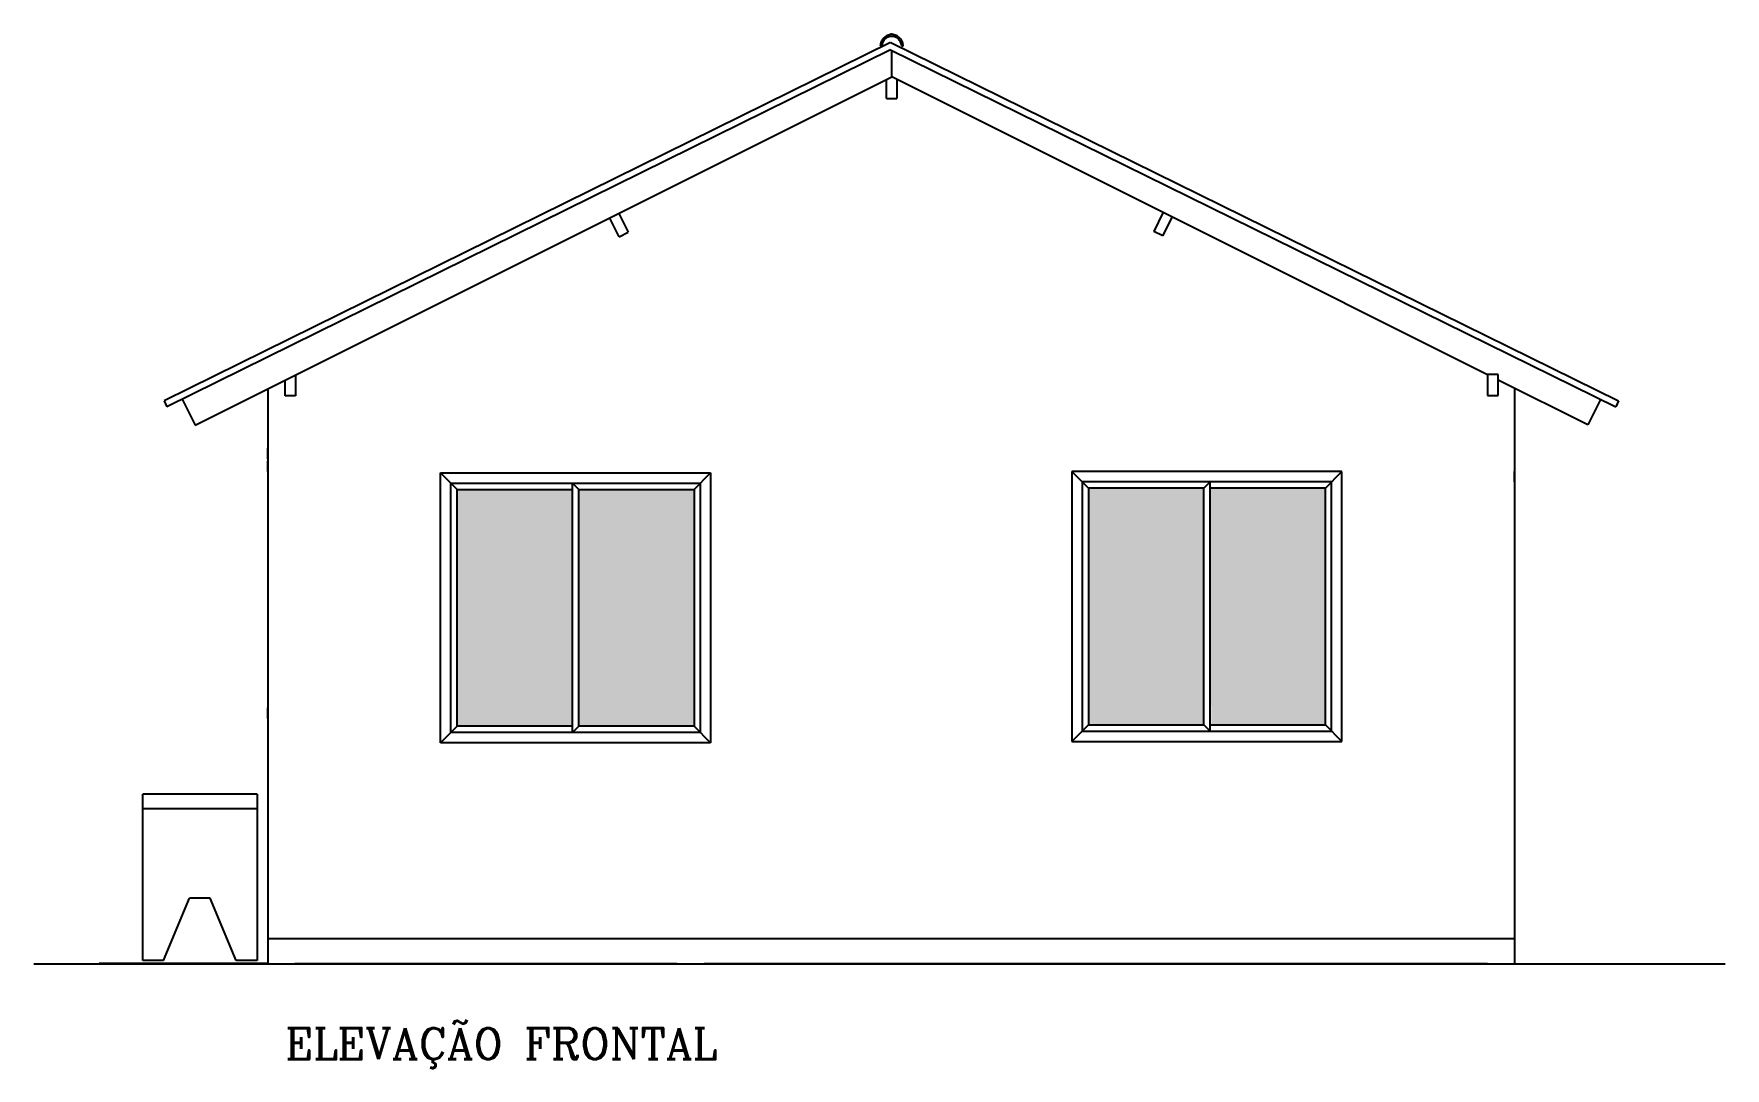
# Model space of a CAD drawing. Extents: x -43 to 70, y -5 to 23.
# Drawn here: x 20.45 to 28.59, y 1.53 to 6.5 of the extents above; entities that cross this region are included whole.
import ezdxf
from ezdxf.enums import TextEntityAlignment as Align

# ---------------------------------------------------------------- set-up
doc = ezdxf.new("R2010")
doc.units = 0
doc.header["$LTSCALE"] = 20
doc.linetypes.add('DASHED2', pattern=[0.375, 0.25, -0.125])
doc.linetypes.add('HIDDEN2', pattern=[0.1875, 0.125, -0.0625])
for name, color, linetype in [('FACHADAFRONTAL', 1, 'CONTINUOUS'), ('LINHAGROSSA', 7, 'CONTINUOUS'), ('TEXTO', 1, 'CONTINUOUS'), ('VISTAL', 30, 'CONTINUOUS'), ('VISTAP', 244, 'CONTINUOUS')]:
    doc.layers.add(name, color=color, linetype=linetype)
doc.styles.add('ROMANC', font='romanc')

msp = doc.modelspace()

# ---------------------------------------------------------------- linework, layer by layer
at = {"layer": 'FACHADAFRONTAL', "color": 30}
for p, q in [((21.5804, 4.7943), (21.5804, 3.844)), ((27.5804, 4.7981), (27.5804, 2.0278)), ((21.5804, 3.8478), (21.5804, 2.0288)), ((21.5804, 3.2089), (21.5804, 2.1389)), ((27.5804, 3.0978), (27.5804, 2.0278)), ((27.5804, 2.1478), (21.5804, 2.1478))]:
    msp.add_line(p, q, dxfattribs=at)
at = {"layer": 'FACHADAFRONTAL', "color": 1}
msp.add_line((21.5804, 4.7789), (21.5804, 4.6678), dxfattribs=at)
at = {"layer": 'FACHADAFRONTAL'}
for p, q in [((21.5804, 4.7289), (21.5804, 4.5089)), ((21.5804, 4.7289), (21.5804, 4.5089)), ((21.5804, 4.6678), (21.5804, 3.7329)), ((21.5804, 4.6178), (21.5804, 4.4478)), ((27.5804, 4.6178), (27.5804, 4.3978)), ((21.5804, 4.4589), (21.5804, 4.5089)), ((21.5804, 4.4589), (21.5804, 4.5089)), ((21.5804, 4.3978), (21.5804, 4.4478)), ((21.5804, 4.3978), (21.5804, 3.8978)), ((27.5804, 4.3478), (27.5804, 4.3978)), ((21.5804, 3.8978), (21.5804, 3.8478)), ((21.5804, 3.844), (21.5804, 3.2089)), ((21.5804, 3.2089), (21.5804, 3.2589)), ((21.5804, 3.2089), (21.5804, 3.2589)), ((21.5804, 2.0288), (20.7687, 2.0288)), ((21.5804, 2.0288), (21.7104, 2.0278)), ((23.5504, 2.0278), (21.7104, 2.0278)), ((23.5504, 2.0278), (22.7104, 2.0278)), ((23.5504, 2.0278), (23.6804, 2.0278)), ((27.4504, 2.0278), (23.6804, 2.0278)), ((27.4504, 2.0278), (27.5804, 2.0278)), ((27.5804, 2.0278), (28.5946, 2.0278))]:
    msp.add_line(p, q, dxfattribs=at)
at = {"layer": 'FACHADAFRONTAL', "color": 244}
for p, q in [((26.7504, 4.3978), (25.4504, 4.3978)), ((25.4504, 4.3978), (25.4504, 3.0978)), ((25.5304, 4.3178), (25.4504, 4.3978)), ((26.6704, 4.3178), (26.7504, 4.3978)), ((26.7504, 3.0978), (26.7504, 4.3978)), ((22.412, 4.3906), (23.712, 4.3906)), ((22.412, 3.0906), (22.412, 4.3906)), ((22.492, 4.3106), (22.412, 4.3906)), ((22.462, 4.3406), (23.662, 4.3406)), ((22.462, 3.1406), (22.462, 4.3406)), ((23.047, 3.1406), (23.047, 4.3406)), ((23.047, 4.3406), (23.077, 4.3106)), ((23.632, 4.3106), (23.712, 4.3906)), ((23.662, 4.3406), (23.662, 3.1406)), ((23.712, 4.3906), (23.712, 3.0906)), ((26.7004, 4.3478), (25.5004, 4.3478)), ((25.5004, 4.3478), (25.5004, 3.1478)), ((25.5304, 4.3178), (25.5304, 3.1778)), ((26.0854, 4.3178), (25.5304, 4.3178)), ((26.1154, 4.3478), (26.0854, 4.3178)), ((26.0854, 3.1778), (26.0854, 4.3178)), ((26.1154, 3.1478), (26.1154, 4.3478)), ((26.6704, 4.3178), (26.1154, 4.3178)), ((26.6704, 3.1778), (26.6704, 4.3178)), ((26.7004, 3.1478), (26.7004, 4.3478)), ((22.492, 3.1706), (22.492, 4.3106)), ((22.492, 4.3106), (23.047, 4.3106)), ((23.077, 3.1706), (23.077, 4.3106)), ((23.077, 4.3106), (23.632, 4.3106)), ((23.632, 4.3106), (23.632, 3.1706)), ((25.5304, 3.1778), (25.4504, 3.0978)), ((25.5304, 3.1778), (26.0854, 3.1778)), ((26.1154, 3.1478), (26.0854, 3.1778)), ((26.1154, 3.1778), (26.6704, 3.1778)), ((26.6704, 3.1778), (26.7504, 3.0978)), ((22.492, 3.1706), (22.412, 3.0906)), ((23.662, 3.1406), (22.462, 3.1406)), ((23.047, 3.1706), (22.492, 3.1706)), ((23.047, 3.1406), (23.077, 3.1706)), ((23.632, 3.1706), (23.077, 3.1706)), ((23.632, 3.1706), (23.712, 3.0906)), ((25.4504, 3.0978), (26.7504, 3.0978)), ((25.5004, 3.1478), (26.7004, 3.1478)), ((23.712, 3.0906), (22.412, 3.0906))]:
    msp.add_line(p, q, dxfattribs=at)
at = {"layer": 'FACHADAFRONTAL', "color": 30, "linetype": 'CONTINUOUS', "ltscale": 2.5}
for p, q in [((20.9792, 2.044), (20.9792, 2.844)), ((21.5292, 2.844), (20.9792, 2.844)), ((21.5292, 2.774), (20.9792, 2.774)), ((21.5292, 2.844), (21.5292, 2.044)), ((21.0792, 2.044), (21.2042, 2.344)), ((21.3042, 2.344), (21.2042, 2.344)), ((21.4292, 2.044), (21.3042, 2.344)), ((21.0792, 2.044), (20.9792, 2.044)), ((21.5292, 2.044), (21.4292, 2.044))]:
    msp.add_line(p, q, dxfattribs=at)
at = {"layer": 'LINHAGROSSA'}
msp.add_line((20.4548, 2.0278), (28.5946, 2.0278), dxfattribs=at)
at = {"layer": 'TEXTO', "color": 1, "linetype": 'CONTINUOUS'}
for p, q in [((24.5782, 6.4621), (21.0818, 4.7369)), ((24.5796, 6.4626), (28.0819, 4.7369)), ((24.5781, 6.4277), (21.0955, 4.7093)), ((24.5781, 6.4277), (28.0678, 4.7082)), ((21.0818, 4.7369), (21.0955, 4.7093)), ((28.0819, 4.7369), (28.0678, 4.7082))]:
    msp.add_line(p, q, dxfattribs=at)
at = {"layer": 'TEXTO', "color": 30, "linetype": 'CONTINUOUS'}
for points in [[(25.5327, 4.3178), (26.0854, 4.3142), (25.5327, 3.1778), (26.0803, 3.1778)], [(26.1171, 4.3178), (26.6647, 4.3178), (26.1212, 3.1778), (26.6647, 3.1778)], [(22.492, 4.3044), (23.044, 4.3106), (22.492, 3.1761), (23.047, 3.1761)], [(23.077, 4.3091), (23.6281, 4.3106), (23.077, 3.1761), (23.632, 3.1761)]]:
    msp.add_solid(points, dxfattribs=at)
at = {"layer": 'VISTAL', "color": 1}
for p, q in [((24.5836, 6.2959), (24.5836, 6.425)), ((21.2309, 4.6195), (24.5842, 6.2962)), ((26.0753, 5.5507), (24.5842, 6.2962)), ((24.5578, 6.1935), (24.6078, 6.1935)), ((27.4514, 4.8626), (26.0753, 5.5507)), ((27.9338, 4.6214), (27.5014, 4.8376)), ((21.7141, 4.761), (21.6641, 4.761)), ((27.4514, 4.7635), (27.5014, 4.7635))]:
    msp.add_line(p, q, dxfattribs=at)
at = {"layer": 'VISTAL', "color": 1, "linetype": 'DASHED2', "ltscale": 0.1}
msp.add_line((27.5016, 4.8384), (27.5014, 4.8385), dxfattribs=at)
at = {"layer": 'VISTAP', "color": 1, "linetype": 'DASHED2'}
for p, q in [((24.5285, 6.4449), (24.5366, 6.4481)), ((24.5809, 6.504), (24.5781, 6.4995)), ((24.5809, 6.504), (24.5868, 6.504)), ((24.5868, 6.504), (24.5894, 6.4995)), ((24.6305, 6.4478), (24.6386, 6.4446)), ((25.889, 5.531), (25.8443, 5.5533)), ((21.1681, 4.7451), (21.2309, 4.6195)), ((27.9951, 4.744), (27.9338, 4.6214))]:
    msp.add_line(p, q, dxfattribs=at)
at = {"layer": 'VISTAP', "color": 1}
for p, q in [((24.5578, 6.1935), (24.5578, 6.283)), ((24.6078, 6.2844), (24.6078, 6.1935)), ((21.6641, 4.761), (21.6641, 4.8361)), ((21.7141, 4.861), (21.7141, 4.761)), ((27.4514, 4.8635), (27.4514, 4.7635)), ((27.5014, 4.8635), (27.4514, 4.8635)), ((27.5014, 4.7635), (27.5014, 4.8635))]:
    msp.add_line(p, q, dxfattribs=at)
at = {"layer": 'VISTAP', "color": 30, "linetype": 'DASHED2'}
msp.add_line((23.2711, 5.5267), (23.3158, 5.5492), dxfattribs=at)
at = {"layer": 'VISTAP', "color": 30}
for points in [[(23.2708, 5.6385), (23.3158, 5.5492)], [(23.2711, 5.5267), (23.2261, 5.616)]]:
    msp.add_lwpolyline(points, dxfattribs=at)
at = {"layer": 'VISTAP', "color": 1}
for points in [[(25.889, 5.6428), (25.8443, 5.5533)], [(25.889, 5.531), (25.9337, 5.6204)]]:
    msp.add_lwpolyline(points, dxfattribs=at)
at = {"layer": 'VISTAP', "color": 1, "linetype": 'DASHED2'}
for radius, start, end in [(0.0551, 95.69614, 179.82091), (0.0471, 3.72307, 175.8786), (0.0551, 359.84861, 83.93054)]:
    msp.add_arc((24.5836, 6.4447), radius, start, end, dxfattribs=at)

# ---------------------------------------------------------------- texts
at = {"layer": 'TEXTO', "color": 5, "linetype": 'HIDDEN2', "style": 'ROMANC'}
msp.add_text('ELEVAÇÃO FRONTAL', height=0.15, dxfattribs=at).set_placement((22.7022, 1.5679), align=Align.CENTER)

doc.saveas('drawing.dxf')
